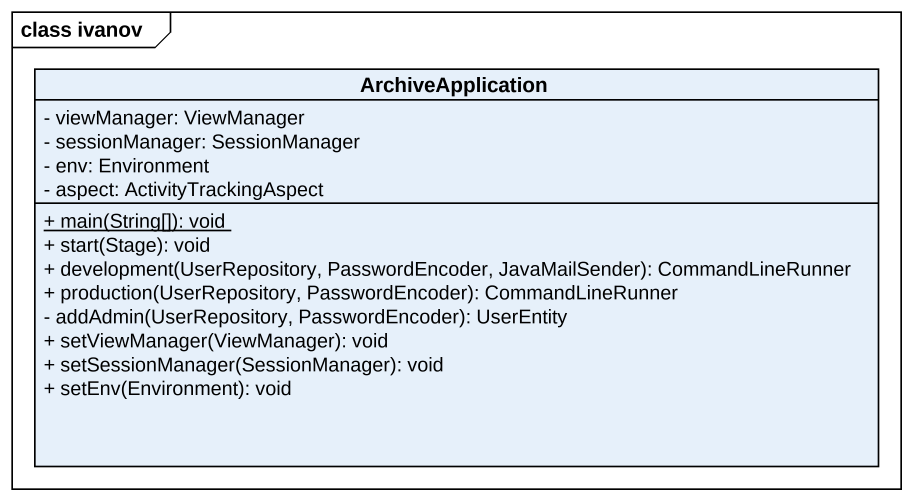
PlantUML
@startuml
mainframe class ivanov
hide circle
hide empty members
skinparam classAttributeIconSize 0
class ArchiveApplication {
  - viewManager: ViewManager
  - sessionManager: SessionManager
  - env: Environment
  - aspect: ActivityTrackingAspect
  {static} + main(String[]): void
  + start(Stage): void
  + development(UserRepository, PasswordEncoder, JavaMailSender): CommandLineRunner
  + production(UserRepository, PasswordEncoder): CommandLineRunner
  - addAdmin(UserRepository, PasswordEncoder): UserEntity
  + setViewManager(ViewManager): void
  + setSessionManager(SessionManager): void
  + setEnv(Environment): void
}
@enduml
